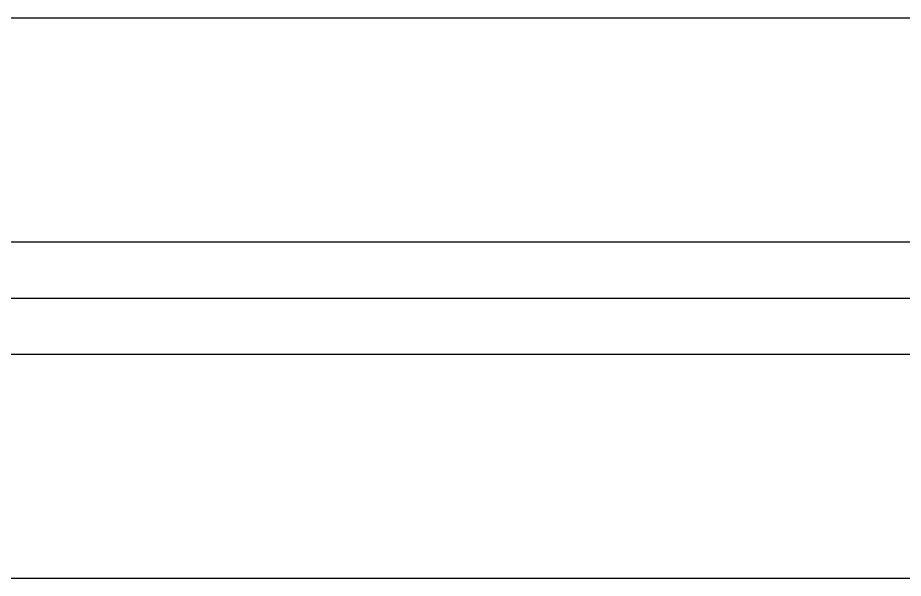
# Model space of a CAD drawing. Header units: millimetres. Extents: x 0 to 190005487, y 0 to 455456909.
# Drawn here: x 94384 to 94463, y 28284.5 to 28334.6 of the extents above; entities that cross this region are included whole.
import ezdxf

# ---------------------------------------------------------------- set-up
doc = ezdxf.new("R2010")
doc.units = ezdxf.units.MM
doc.header["$LTSCALE"] = 400
doc.header["$MEASUREMENT"] = 0
doc.linetypes.add('ACAD_ISO04W100', pattern=[30, 24, -3, 0, -3])
doc.linetypes.add('CEN', pattern=[35, 30, -2, 1, -2])
doc.layers.get('0').update_dxf_attribs({"linetype": 'CONTINUOUS'})
doc.layers.add('cen', color=1, linetype='ACAD_ISO04W100')

# ---------------------------------------------------------------- blocks, each defined once
blk = doc.blocks.new('A$C643E1396')
at = {"color": 3}
for p, q in [((4313.616, 4181.266, 5.641), (5413.7, 4181.266, 173.534)), ((4238.612, 4161.265, 5.656), (5488.676, 4161.265, 27.826)), ((4238.612, 4151.264, 5.656), (5488.676, 4151.264, 27.826)), ((4313.616, 4131.263, 5.641), (5413.7, 4131.263, 173.534))]:
    blk.add_line(p, q, dxfattribs=at)
at = {"layer": 'cen', "linetype": 'CEN'}
blk.add_line((4198.61, 4156.264, 5.641), (5601.182, 4156.264, 173.534), dxfattribs=at)

msp = doc.modelspace()

# ---------------------------------------------------------------- block references
msp.add_blockref('A$C643E1396', (89359.039, 24153.286))

doc.saveas('drawing.dxf')
